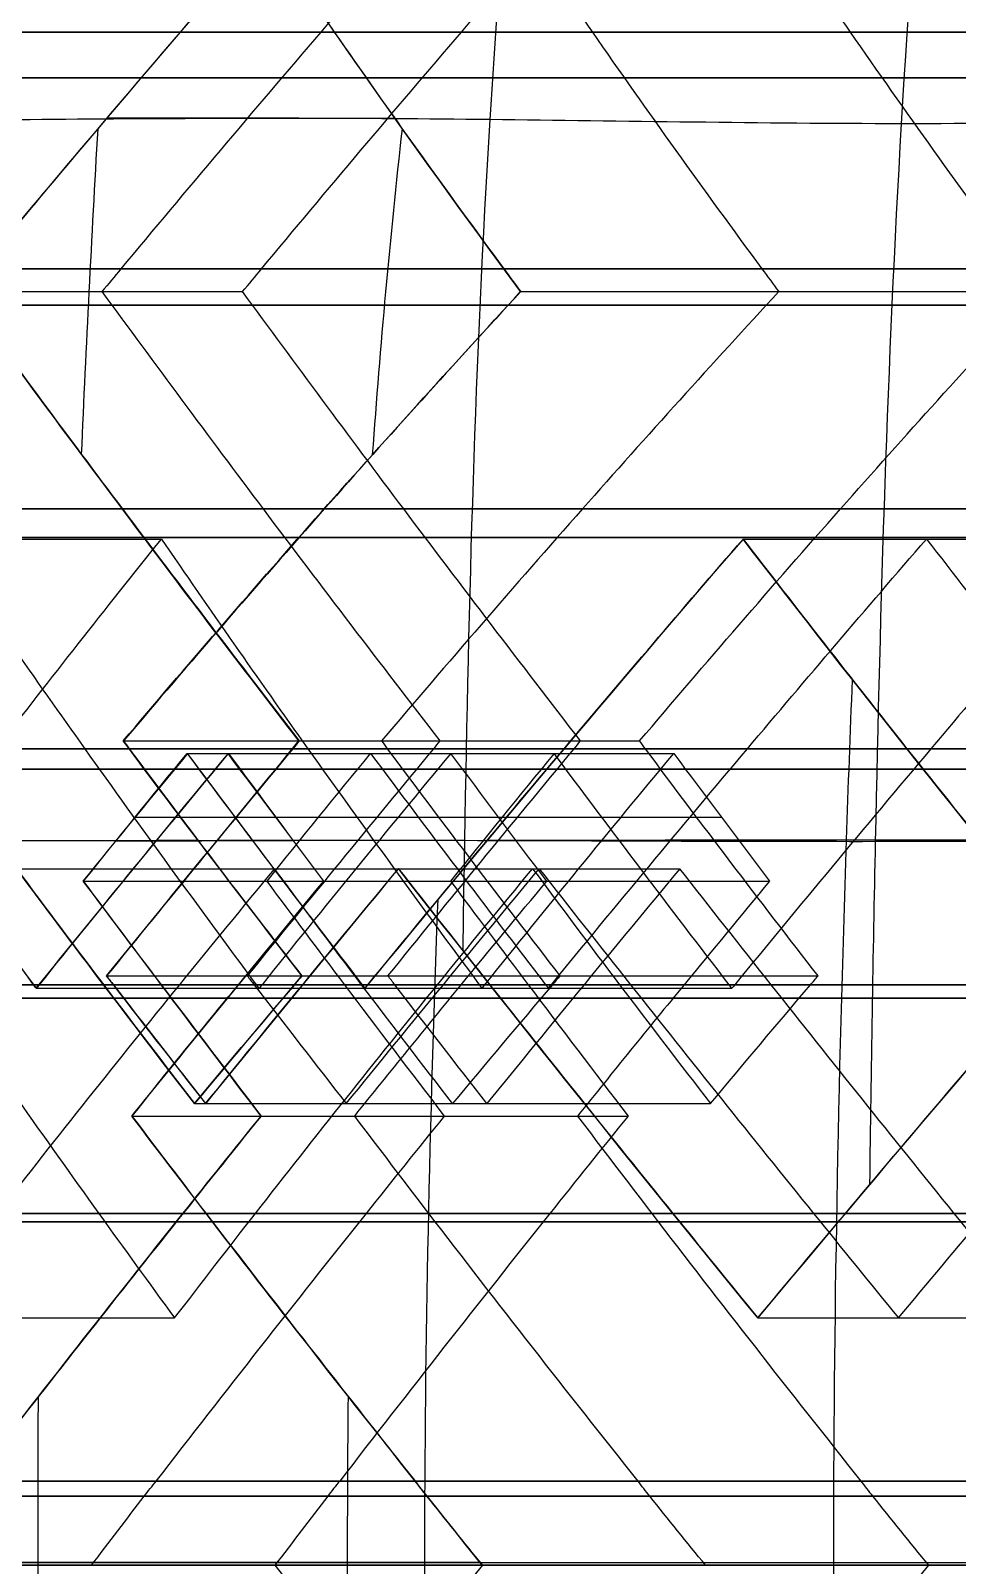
# Model space of a CAD drawing. Header units: millimetres. Extents: x -184 to 184, y -148 to 146.
# Drawn here: x -79.18 to -65.84, y -1 to 21.09 of the extents above; entities that cross this region are included whole.
import ezdxf

# ---------------------------------------------------------------- set-up
doc = ezdxf.new("R2010")
doc.units = ezdxf.units.MM
doc.header["$MEASUREMENT"] = 0
doc.layers.add('Helping lines', color=7, linetype='Continuous', true_color=0xc80000)
doc.layers.add('Tyre', color=7, linetype='Continuous', true_color=0x000000)

msp = doc.modelspace()

# ---------------------------------------------------------------- linework, layer by layer
at = {"layer": 'Helping lines'}
msp.add_line((184.089, -1), (-184.089, -1), dxfattribs=at)
at = {"layer": 'Helping lines', "extrusion": (0, 1, 0)}
msp.add_circle((0, 0, -1), 127, dxfattribs=at)
at = {"layer": 'Tyre'}
for p, q in [((-77.028, 21.072, -106.769), (-72.977, 21.072, -97.443)), ((-74.807, 21.072, 108.336), (-67.376, 21.072, 101.397)), ((-79.906, 17.662, -105.201), (-75.856, 17.662, -95.875)), ((-72.365, 17.662, 110.523), (-64.935, 17.662, 103.584)), ((-80.177, 17.335, -105.041), (-76.127, 17.335, -95.715)), ((-72.124, 17.335, 110.726), (-64.693, 17.335, 103.786)), ((-77.857, 14.206, -107.216), (-73.807, 14.206, -97.891)), ((-74.951, 14.206, 109.268), (-67.52, 14.206, 102.328)), ((-83.713, 13.774, -102.9), (-77.297, 13.774, -95.013)), ((-68.922, 13.774, 113.34), (-63.64, 13.774, 104.653)), ((-77.842, 10.867, 107.594), (-70.411, 10.867, 100.655)), ((-75.312, 10.867, -109.38), (-71.262, 10.867, -100.055)), ((-81.604, 10.755, -104.886), (-75.188, 10.755, -96.999)), ((-77.759, 10.755, 107.663), (-70.328, 10.755, 100.724)), ((-76.926, 10.688, 108.356), (-71.643, 10.688, 99.669)), ((-76.337, 10.688, -108.772), (-69.92, 10.688, -100.886)), ((-75.405, 10.755, -109.325), (-71.354, 10.755, -99.999)), ((-71.5, 10.755, 112.018), (-66.217, 10.755, 103.331)), ((-66.562, 10.755, 115.021), (-61.279, 10.755, 106.334)), ((-77.675, 9.769, 107.893), (-72.392, 9.769, 99.206)), ((-75.65, 9.769, -109.323), (-69.234, 9.769, -101.436)), ((-79.382, 9.028, 106.625), (-71.952, 9.028, 99.686)), ((-78.417, 8.849, 107.421), (-73.134, 8.849, 98.734)), ((-74.956, 8.849, -109.864), (-68.54, 8.849, -101.977)), ((-73.883, 9.028, -110.507), (-69.833, 9.028, -101.182)), ((-80.752, 7.358, 105.717), (-73.322, 7.358, 98.777)), ((-79.136, 7.358, -107.005), (-72.72, 7.358, -99.118)), ((-79.098, 7.306, -107.036), (-72.681, 7.306, -99.15)), ((-79.056, 7.358, -107.064), (-72.639, 7.358, -99.177)), ((-78.131, 7.358, 107.644), (-70.7, 7.358, 100.704)), ((-78.085, 7.485, -107.639), (-74.035, 7.485, -98.314)), ((-77.988, 7.358, -107.719), (-73.937, 7.358, -98.394)), ((-77.299, 7.358, 108.33), (-72.016, 7.358, 99.643)), ((-76.187, 7.358, -109.115), (-69.771, 7.358, -101.228)), ((-75.381, 7.358, 109.559), (-67.95, 7.358, 102.62)), ((-75.273, 7.485, 109.624), (-67.842, 7.485, 102.685)), ((-75.262, 7.358, -109.669), (-71.212, 7.358, -100.343)), ((-74.406, 7.358, 110.346), (-69.123, 7.358, 101.659)), ((-74.366, 7.306, 110.376), (-69.083, 7.306, 101.689)), ((-74.323, 7.358, 110.402), (-69.041, 7.358, 101.715)), ((-72.568, 7.358, -111.493), (-68.518, 7.358, -102.168)), ((-76.82, 5.646, 108.662), (-69.39, 5.646, 101.722)), ((-76.66, 5.646, -108.775), (-72.61, 5.646, -99.449)), ((-77.722, 5.467, -108.134), (-71.305, 5.467, -100.247)), ((-75.861, 5.467, 109.448), (-70.578, 5.467, 100.76)), ((-85.628, 4.065, 102.017), (-78.198, 4.065, 95.077)), ((-83.373, 4.065, 103.851), (-75.942, 4.065, 96.912)), ((-76.986, 4.065, 108.714), (-71.703, 4.065, 100.027)), ((-76.654, 4.065, -108.948), (-70.238, 4.065, -101.062)), ((-69.933, 4.065, -113.338), (-65.882, 4.065, -104.013)), ((-67.449, 4.065, -114.849), (-63.398, 4.065, -105.523)), ((-84.536, 2.56, 102.967), (-77.106, 2.56, 96.028)), ((-68.71, 2.56, -114.138), (-64.66, 2.56, -104.813)), ((-80.012, 0.212, 106.593), (-74.729, 0.212, 97.906)), ((-73.642, 0.212, -111.089), (-67.226, 0.212, -103.202)), ((-80.185, -0.006, 106.477), (-74.902, -0.006, 97.79)), ((-73.474, -0.006, -111.214), (-67.058, -0.006, -103.327)), ((-80.945, -1.001, 105.893), (-75.662, -1.001, 97.206)), ((-72.67, -1.001, -111.734), (-66.253, -1.001, -103.847))]:
    msp.add_line(p, q, dxfattribs=at)
at = {"layer": 'Tyre', "extrusion": (0, 1, 0)}
for centre, radius in [((-0.002, 0, 21.072), 127.353), ((-0.002, 0, 20.415), 123.407), ((-0.002, 0, 17.662), 127.831), ((-0.002, 0, 17.139), 123.865), ((-0.002, 0, 14.206), 128.204), ((-0.002, 0, 13.797), 124.225), ((-0.002, 0, 10.755), 128.486), ((-0.002, 0, 10.46), 124.497), ((-0.002, 0, 7.358), 128.687), ((-0.002, 0, 7.163), 124.692), ((-0.002, 0, 4.065), 128.817), ((-0.002, 0, 3.943), 124.819), ((-0.002, 0, -0.006), 128.908)]:
    msp.add_circle(centre, radius, dxfattribs=at)
at = {"layer": 'Tyre', "extrusion": (1.65375e-16, 1, 0)}
msp.add_circle((-0.002, 0, 0.212), 128.897, dxfattribs=at)
at = {"layer": 'Tyre', "extrusion": (5.68862e-17, 1, 0)}
msp.add_circle((-0.002, 0, -1), 124.906, dxfattribs=at)
at = {"layer": 'Tyre'}
msp.add_rational_spline([(-124.904, -1), (-124.896, 0.648), (-124.849, 3.37), (-124.699, 7.19), (-124.507, 10.476), (-124.238, 13.803), (-123.882, 17.123), (-123.444, 20.287), (-122.911, 23.337), (-122.379, 25.762), (-121.873, 27.676), (-121.47, 29.022), (-121.016, 30.364), (-120.501, 31.689), (-119.913, 32.98), (-119.279, 34.161), (-118.597, 35.23), (-117.864, 36.188), (-117.077, 37.039), (-116.23, 37.786), (-115.312, 38.436), (-114.312, 38.994), (-113.287, 39.429), (-112.3, 39.744), (-111.367, 39.972), (-110.431, 40.151), (-109.445, 40.297), (-108.05, 40.454), (-106.226, 40.583), (-104.165, 40.664), (-102.465, 40.714), (-100.859, 40.765), (-98.573, 40.845), (-95.53, 40.953), (-92.052, 41.027), (-88.747, 41.006), (-85.986, 40.877), (-83.677, 40.669), (-81.132, 40.355), (-78.5, 39.914), (-75.853, 39.4), (-73.02, 38.814), (-69.448, 38.037), (-65.857, 37.301), (-63.544, 36.882), (-62.107, 36.639), (-60.935, 36.448), (-59.569, 36.216), (-58.348, 35.988), (-57.161, 35.736), (-56.015, 35.449), (-54.916, 35.119), (-53.873, 34.739), (-52.89, 34.3), (-52.005, 33.814), (-51.256, 33.315), (-50.62, 32.811), (-50.037, 32.273), (-49.443, 31.644), (-48.826, 30.902), (-48.174, 30.029), (-47.479, 29.009), (-46.729, 27.826), (-45.916, 26.462), (-45.03, 24.906), (-44.422, 23.8), (-44.104, 23.214), (-43.545, 22.185), (-42.421, 21.852), (-41.392, 22.411), (-40.362, 22.97), (-40.029, 24.094), (-40.589, 25.123), (-40.915, 25.724), (-41.543, 26.866), (-42.465, 28.485), (-43.329, 29.934), (-44.148, 31.225), (-44.934, 32.377), (-45.925, 33.701), (-46.945, 34.867), (-48.025, 35.859), (-48.716, 36.406), (-49.338, 36.845), (-50.082, 37.323), (-51.101, 37.882), (-52.364, 38.446), (-54.073, 39.07), (-56.242, 39.655), (-58.961, 40.183), (-61.013, 40.511), (-62.848, 40.821), (-64.206, 41.067), (-65.353, 41.291), (-65.842, 41.388)], [1, 1, 1, 1, 1, 1, 1, 1, 1, 1, 1, 1, 1, 1, 1, 1, 1, 1, 1, 1, 1, 1, 1, 1, 1, 1, 1, 1, 1, 1, 1, 1, 1, 1, 1, 1, 1, 1, 1, 1, 1, 1, 1, 1, 1, 1, 1, 1, 1, 1, 1, 1, 1, 1, 1, 1, 1, 1, 1, 1, 1, 1, 1, 1, 1, 1, 1, 0.804737854124, 0.804737854124, 1, 0.804737854124, 0.804737854124, 1, 1, 1, 1, 1, 1, 1, 1, 1, 1, 1, 1, 1, 1, 1, 1, 1, 1, 1, 1, 1, 1, 1], degree=3, knots=[108.808161, 108.808161, 108.808161, 108.808161, 113.797806, 117.050963, 120.384493, 123.764065, 127.157029, 130.495748, 133.432543, 136.531448, 138.010553, 139.427952, 140.785725, 142.299625, 143.730997, 145.080211, 146.354941, 147.566982, 148.730546, 149.859582, 150.982584, 152.130155, 153.322278, 154.351013, 155.264868, 156.228395, 157.237577, 158.282271, 160.478196, 162.77302, 164.528358, 165.625496, 167.63875, 171.454833, 174.845134, 178.172394, 181.46365, 183.210579, 185.191777, 189.227557, 191.289376, 193.356007, 197.987497, 202.358965, 204.453946, 205.107121, 206.770472, 208.049456, 209.304378, 210.53038, 211.723419, 212.88081, 214.002049, 215.083552, 216.138252, 217.057687, 217.805612, 218.594294, 219.457372, 220.42327, 221.517158, 222.754637, 224.159674, 225.759065, 227.563848, 229.580823, 229.580823, 229.580823, 232.751771, 232.751771, 232.751771, 235.92272, 235.92272, 235.92272, 237.99271, 239.869536, 241.564302, 243.099876, 244.499475, 245.786993, 248.107402, 249.180378, 250.222553, 250.775012, 251.486183, 252.898229, 254.292224, 255.672174, 258.401626, 261.089395, 264.054222, 264.696193, 266.723908, 268.233507, 268.233507, 268.233507, 268.233507], dxfattribs=at)
for points, knots in [([(-67.096, 4.485, -115.046), (-67.076, 6.133, -114.997), (-66.99, 11.233, -114.783), (-66.745, 19.656, -114.136), (-66.133, 26.716, -112.851), (-65.655, 30.155, -111.785)], [48.246566, 48.246566, 48.246566, 48.246566, 53.199346, 63.599665, 73.908799, 73.908799, 73.908799, 73.908799]), ([(-80.356, 7.845, 105.985), (-80.334, 8.374, 105.969), (-80.158, 12.364, 105.838), (-79.747, 18.671, 105.52), (-78.968, 24.502, 104.708), (-78.56, 26.844, 104.291)], [51.609654, 51.609654, 51.609654, 51.609654, 53.199346, 63.599665, 70.617441, 70.617441, 70.617441, 70.617441]), ([(-72.954, 7.845, -111.21), (-72.946, 8.374, -111.184), (-72.882, 12.364, -110.974), (-72.72, 18.671, -110.48), (-72.216, 24.502, -109.475), (-71.959, 26.844, -108.95)], [51.609654, 51.609654, 51.609654, 51.609654, 53.199346, 63.599665, 70.617441, 70.617441, 70.617441, 70.617441]), ([(-74.66, 23.803, -107.879), (-75.46, 22.893, -107.532), (-76.249, 21.982, -107.161), (-77.028, 21.072, -106.769), (-78.002, 19.934, -106.278), (-78.962, 18.797, -105.754), (-79.906, 17.662, -105.201), (-79.997, 17.553, -105.148), (-80.087, 17.444, -105.094), (-80.177, 17.335, -105.041)], [553.481691, 553.481691, 553.481691, 553.481691, 557.263242, 557.263242, 557.263242, 561.994457, 561.994457, 561.994457, 562.448075, 562.448075, 562.448075, 562.448075]), ([(-72.635, 23.803, -103.216), (-73.434, 22.893, -102.87), (-74.224, 21.982, -102.498), (-75.003, 21.072, -102.106), (-75.977, 19.934, -101.615), (-76.936, 18.797, -101.091), (-77.881, 17.662, -100.538), (-77.971, 17.553, -100.485), (-78.062, 17.444, -100.432), (-78.152, 17.335, -100.378)], [553.481691, 553.481691, 553.481691, 553.481691, 557.263242, 557.263242, 557.263242, 561.994457, 561.994457, 561.994457, 562.448075, 562.448075, 562.448075, 562.448075]), ([(-76.646, 23.803, 106.477), (-76.051, 22.893, 107.115), (-75.437, 21.982, 107.734), (-74.807, 21.072, 108.336), (-74.018, 19.934, 109.09), (-73.203, 18.797, 109.819), (-72.365, 17.662, 110.523), (-72.285, 17.553, 110.591), (-72.205, 17.444, 110.658), (-72.124, 17.335, 110.726)], [553.481691, 553.481691, 553.481691, 553.481691, 557.263242, 557.263242, 557.263242, 561.994457, 561.994457, 561.994457, 562.448075, 562.448075, 562.448075, 562.448075]), ([(-76.127, 17.335, -95.715), (-76.037, 17.444, -95.769), (-75.946, 17.553, -95.822), (-75.856, 17.662, -95.875), (-74.911, 18.797, -96.428), (-73.952, 19.934, -96.952), (-72.977, 21.072, -97.443), (-72.198, 21.982, -97.836), (-71.409, 22.893, -98.207), (-70.61, 23.803, -98.554)], [-562.448075, -562.448075, -562.448075, -562.448075, -561.994457, -561.994457, -561.994457, -557.263242, -557.263242, -557.263242, -553.481691, -553.481691, -553.481691, -553.481691]), ([(-72.931, 23.803, 103.008), (-72.336, 22.893, 103.645), (-71.722, 21.982, 104.264), (-71.092, 21.072, 104.867), (-70.303, 19.934, 105.621), (-69.487, 18.797, 106.349), (-68.65, 17.662, 107.054), (-68.57, 17.553, 107.121), (-68.489, 17.444, 107.189), (-68.409, 17.335, 107.256)], [553.481691, 553.481691, 553.481691, 553.481691, 557.263242, 557.263242, 557.263242, 561.994457, 561.994457, 561.994457, 562.448075, 562.448075, 562.448075, 562.448075]), ([(-64.693, 17.335, 103.786), (-64.774, 17.444, 103.719), (-64.855, 17.553, 103.651), (-64.935, 17.662, 103.584), (-65.772, 18.797, 102.879), (-66.587, 19.934, 102.151), (-67.376, 21.072, 101.397), (-68.007, 21.982, 100.794), (-68.621, 22.893, 100.175), (-69.215, 23.803, 99.538)], [-562.448075, -562.448075, -562.448075, -562.448075, -561.994457, -561.994457, -561.994457, -557.263242, -557.263242, -557.263242, -553.481691, -553.481691, -553.481691, -553.481691]), ([(-92.374, 19.832, 94.207), (-91.652, 19.827, 94.909), (-89.262, 19.803, 97.191), (-85.131, 19.715, 101.003), (-79.566, 19.829, 105.345), (-75.883, 19.834, 107.847), (-73.934, 19.833, 109.142)], [4.957821, 4.957821, 4.957821, 4.957821, 7.979294, 14.867092, 21.754891, 28.497638, 28.497638, 28.497638, 28.497638]), ([(-57.831, 19.832, -118.59), (-58.735, 19.827, -118.145), (-61.685, 19.803, -116.657), (-66.66, 19.715, -114.041), (-72.616, 19.829, -110.251), (-76.206, 19.834, -107.619), (-78.079, 19.833, -106.216)], [4.957821, 4.957821, 4.957821, 4.957821, 7.979294, 14.867092, 21.754891, 28.497638, 28.497638, 28.497638, 28.497638]), ([(-75.316, 10.867, -109.386), (-76.143, 11.937, -108.719), (-76.955, 13.002, -108.03), (-78.575, 15.159, -106.58), (-79.381, 16.249, -105.819), (-80.179, 17.335, -105.043)], [-68.94071, -68.94071, -68.94071, -68.94071, -64.42064, -64.42064, -59.754737, -59.754737, -59.754737, -59.754737]), ([(-80.177, 17.335, -105.041), (-79.419, 16.297, -105.788), (-78.645, 15.254, -106.513), (-77.857, 14.206, -107.216), (-77.023, 13.097, -107.961), (-76.175, 11.984, -108.682), (-75.312, 10.867, -109.38)], [562.448075, 562.448075, 562.448075, 562.448075, 566.910086, 566.910086, 566.910086, 571.634047, 571.634047, 571.634047, 571.634047]), ([(-78.152, 17.335, -100.378), (-77.393, 16.297, -101.125), (-76.619, 15.254, -101.85), (-75.832, 14.206, -102.553), (-74.998, 13.097, -103.298), (-74.149, 11.984, -104.019), (-73.287, 10.867, -104.717)], [562.448075, 562.448075, 562.448075, 562.448075, 566.910086, 566.910086, 566.910086, 571.634047, 571.634047, 571.634047, 571.634047]), ([(-77.846, 10.867, 107.6), (-76.941, 11.937, 108.156), (-76.02, 13.002, 108.69), (-74.111, 15.159, 109.732), (-73.124, 16.249, 110.236), (-72.126, 17.335, 110.728)], [-68.94071, -68.94071, -68.94071, -68.94071, -64.42064, -64.42064, -59.754737, -59.754737, -59.754737, -59.754737]), ([(-72.124, 17.335, 110.726), (-73.082, 16.297, 110.261), (-74.024, 15.254, 109.774), (-74.951, 14.206, 109.268), (-75.932, 13.097, 108.732), (-76.895, 11.984, 108.173), (-77.842, 10.867, 107.594)], [562.448075, 562.448075, 562.448075, 562.448075, 566.910086, 566.910086, 566.910086, 571.634047, 571.634047, 571.634047, 571.634047]), ([(-71.262, 10.867, -100.055), (-72.124, 11.984, -99.356), (-72.973, 13.097, -98.635), (-73.807, 14.206, -97.891), (-74.594, 15.254, -97.187), (-75.368, 16.297, -96.463), (-76.127, 17.335, -95.715)], [-571.634047, -571.634047, -571.634047, -571.634047, -566.910086, -566.910086, -566.910086, -562.448075, -562.448075, -562.448075, -562.448075]), ([(-68.409, 17.335, 107.256), (-69.367, 16.297, 106.791), (-70.309, 15.254, 106.304), (-71.235, 14.206, 105.798), (-72.216, 13.097, 105.262), (-73.18, 11.984, 104.703), (-74.127, 10.867, 104.125)], [562.448075, 562.448075, 562.448075, 562.448075, 566.910086, 566.910086, 566.910086, 571.634047, 571.634047, 571.634047, 571.634047]), ([(-70.411, 10.867, 100.655), (-69.464, 11.984, 101.234), (-68.501, 13.097, 101.792), (-67.52, 14.206, 102.328), (-66.593, 15.254, 102.835), (-65.652, 16.297, 103.321), (-64.693, 17.335, 103.786)], [-571.634047, -571.634047, -571.634047, -571.634047, -566.910086, -566.910086, -566.910086, -562.448075, -562.448075, -562.448075, -562.448075]), ([(-79.098, 7.306, -107.036), (-79.111, 7.323, -107.026), (-79.123, 7.341, -107.015), (-79.136, 7.358, -107.005), (-79.975, 8.491, -106.318), (-80.798, 9.623, -105.612), (-81.604, 10.755, -104.886), (-82.321, 11.762, -104.24), (-83.025, 12.769, -103.578), (-83.713, 13.774, -102.9)], [887.745593, 887.745593, 887.745593, 887.745593, 887.817752, 887.817752, 887.817752, 892.521502, 892.521502, 892.521502, 896.70612, 896.70612, 896.70612, 896.70612]), ([(-82.286, 7.306, -91.335), (-82.274, 7.323, -91.346), (-82.261, 7.341, -91.356), (-82.248, 7.358, -91.367), (-81.405, 8.491, -92.048), (-80.546, 9.623, -92.71), (-79.671, 10.755, -93.352), (-78.892, 11.762, -93.922), (-78.101, 12.769, -94.476), (-77.297, 13.774, -95.013)], [-905.666646, -905.666646, -905.666646, -905.666646, -905.594487, -905.594487, -905.594487, -900.890738, -900.890738, -900.890738, -896.70612, -896.70612, -896.70612, -896.70612]), ([(-75.889, 7.306, -103.093), (-75.902, 7.323, -103.083), (-75.915, 7.341, -103.072), (-75.928, 7.358, -103.061), (-76.767, 8.491, -102.375), (-77.59, 9.623, -101.668), (-78.396, 10.755, -100.942), (-79.113, 11.762, -100.296), (-79.816, 12.769, -99.635), (-80.505, 13.774, -98.956)], [887.745593, 887.745593, 887.745593, 887.745593, 887.817752, 887.817752, 887.817752, 892.521502, 892.521502, 892.521502, 896.70612, 896.70612, 896.70612, 896.70612]), ([(-77.297, 13.774, -95.013), (-76.608, 12.769, -95.691), (-75.905, 11.762, -96.353), (-75.188, 10.755, -96.999), (-74.382, 9.623, -97.725), (-73.559, 8.491, -98.431), (-72.72, 7.358, -99.118), (-72.707, 7.341, -99.129), (-72.694, 7.323, -99.139), (-72.681, 7.306, -99.15)], [-896.70612, -896.70612, -896.70612, -896.70612, -892.521502, -892.521502, -892.521502, -887.817752, -887.817752, -887.817752, -887.745593, -887.745593, -887.745593, -887.745593]), ([(-74.366, 7.306, 110.376), (-74.352, 7.323, 110.385), (-74.337, 7.341, 110.394), (-74.323, 7.358, 110.402), (-73.395, 8.491, 110.963), (-72.454, 9.623, 111.502), (-71.5, 10.755, 112.018), (-70.651, 11.762, 112.477), (-69.792, 12.769, 112.918), (-68.922, 13.774, 113.34)], [887.745593, 887.745593, 887.745593, 887.745593, 887.817752, 887.817752, 887.817752, 892.521502, 892.521502, 892.521502, 896.70612, 896.70612, 896.70612, 896.70612]), ([(-71.725, 7.306, 106.033), (-71.71, 7.323, 106.042), (-71.696, 7.341, 106.05), (-71.682, 7.358, 106.059), (-70.754, 8.491, 106.619), (-69.813, 9.623, 107.158), (-68.859, 10.755, 107.674), (-68.01, 11.762, 108.134), (-67.151, 12.769, 108.575), (-66.281, 13.774, 108.997)], [887.745593, 887.745593, 887.745593, 887.745593, 887.817752, 887.817752, 887.817752, 892.521502, 892.521502, 892.521502, 896.70612, 896.70612, 896.70612, 896.70612]), ([(-63.64, 13.774, 104.653), (-64.509, 12.769, 104.231), (-65.368, 11.762, 103.79), (-66.217, 10.755, 103.331), (-67.171, 9.623, 102.815), (-68.112, 8.491, 102.276), (-69.041, 7.358, 101.715), (-69.055, 7.341, 101.707), (-69.069, 7.323, 101.698), (-69.083, 7.306, 101.689)], [-896.70612, -896.70612, -896.70612, -896.70612, -892.521502, -892.521502, -892.521502, -887.817752, -887.817752, -887.817752, -887.745593, -887.745593, -887.745593, -887.745593]), ([(-68.922, 13.774, 113.34), (-68.147, 12.769, 113.919), (-67.36, 11.762, 114.478), (-66.562, 10.755, 115.021), (-65.665, 9.623, 115.63), (-64.753, 8.491, 116.218), (-63.829, 7.358, 116.784), (-63.814, 7.341, 116.793), (-63.8, 7.323, 116.801), (-63.786, 7.306, 116.81)], [896.70612, 896.70612, 896.70612, 896.70612, 900.890738, 900.890738, 900.890738, 905.594487, 905.594487, 905.594487, 905.666646, 905.666646, 905.666646, 905.666646]), ([(-66.281, 13.774, 108.997), (-65.506, 12.769, 109.575), (-64.719, 11.762, 110.135), (-63.921, 10.755, 110.677), (-63.023, 9.623, 111.287), (-62.112, 8.491, 111.874), (-61.187, 7.358, 112.441), (-61.173, 7.341, 112.449), (-61.159, 7.323, 112.458), (-61.145, 7.306, 112.467)], [896.70612, 896.70612, 896.70612, 896.70612, 900.890738, 900.890738, 900.890738, 905.594487, 905.594487, 905.594487, 905.666646, 905.666646, 905.666646, 905.666646]), ([(-67.347, -13.749, 114.484), (-67.379, -12.954, 114.535), (-67.534, -8.694, 114.776), (-67.684, -0.961, 114.945), (-67.534, 6.745, 114.778), (-67.378, 10.979, 114.535), (-67.347, 11.747, 114.485)], [30.013322, 30.013322, 30.013322, 30.013322, 32.39871, 42.799028, 53.199346, 55.50591, 55.50591, 55.50591, 55.50591]), ([(-75.312, 10.867, -109.38), (-75.343, 10.83, -109.362), (-75.374, 10.792, -109.343), (-75.405, 10.755, -109.325), (-76.31, 9.663, -108.785), (-77.203, 8.573, -108.222), (-78.085, 7.485, -107.639)], [571.634047, 571.634047, 571.634047, 571.634047, 571.789323, 571.789323, 571.789323, 576.341863, 576.341863, 576.341863, 576.341863]), ([(-77.842, 10.867, 107.594), (-77.814, 10.83, 107.617), (-77.787, 10.792, 107.64), (-77.759, 10.755, 107.663), (-76.947, 9.663, 108.335), (-76.118, 8.573, 108.988), (-75.273, 7.485, 109.624)], [571.634047, 571.634047, 571.634047, 571.634047, 571.789323, 571.789323, 571.789323, 576.341863, 576.341863, 576.341863, 576.341863]), ([(-73.287, 10.867, -104.717), (-73.318, 10.83, -104.699), (-73.349, 10.792, -104.68), (-73.38, 10.755, -104.662), (-74.284, 9.663, -104.122), (-75.178, 8.573, -103.56), (-76.06, 7.485, -102.977)], [571.634047, 571.634047, 571.634047, 571.634047, 571.789323, 571.789323, 571.789323, 576.341863, 576.341863, 576.341863, 576.341863]), ([(-74.127, 10.867, 104.125), (-74.099, 10.83, 104.147), (-74.071, 10.792, 104.17), (-74.044, 10.755, 104.193), (-73.232, 9.663, 104.865), (-72.403, 8.573, 105.519), (-71.558, 7.485, 106.155)], [571.634047, 571.634047, 571.634047, 571.634047, 571.789323, 571.789323, 571.789323, 576.341863, 576.341863, 576.341863, 576.341863]), ([(-74.035, 7.485, -98.314), (-73.153, 8.573, -98.897), (-72.259, 9.663, -99.459), (-71.354, 10.755, -99.999), (-71.323, 10.792, -100.018), (-71.292, 10.83, -100.036), (-71.262, 10.867, -100.055)], [-576.341863, -576.341863, -576.341863, -576.341863, -571.789323, -571.789323, -571.789323, -571.634047, -571.634047, -571.634047, -571.634047]), ([(-67.842, 7.485, 102.685), (-68.687, 8.573, 102.049), (-69.516, 9.663, 101.395), (-70.328, 10.755, 100.724), (-70.356, 10.792, 100.701), (-70.384, 10.83, 100.678), (-70.411, 10.867, 100.655)], [-576.341863, -576.341863, -576.341863, -576.341863, -571.789323, -571.789323, -571.789323, -571.634047, -571.634047, -571.634047, -571.634047]), ([(-76.337, 10.688, -108.772), (-77.258, 9.58, -108.223), (-78.164, 8.469, -107.653), (-79.056, 7.358, -107.064), (-79.07, 7.341, -107.055), (-79.084, 7.323, -107.046), (-79.098, 7.306, -107.036)], [883.046825, 883.046825, 883.046825, 883.046825, 887.673264, 887.673264, 887.673264, 887.745593, 887.745593, 887.745593, 887.745593]), ([(-76.926, 10.688, 108.356), (-76.1, 9.58, 109.04), (-75.26, 8.469, 109.703), (-74.406, 7.358, 110.346), (-74.393, 7.341, 110.356), (-74.379, 7.323, 110.366), (-74.366, 7.306, 110.376)], [883.046825, 883.046825, 883.046825, 883.046825, 887.673264, 887.673264, 887.673264, 887.745593, 887.745593, 887.745593, 887.745593]), ([(-73.129, 10.688, -104.829), (-74.049, 9.58, -104.28), (-74.956, 8.469, -103.71), (-75.848, 7.358, -103.121), (-75.862, 7.341, -103.111), (-75.876, 7.323, -103.102), (-75.889, 7.306, -103.093)], [883.046825, 883.046825, 883.046825, 883.046825, 887.673264, 887.673264, 887.673264, 887.745593, 887.745593, 887.745593, 887.745593]), ([(-74.285, 10.688, 104.013), (-73.459, 9.58, 104.696), (-72.619, 8.469, 105.36), (-71.765, 7.358, 106.003), (-71.751, 7.341, 106.013), (-71.738, 7.323, 106.023), (-71.725, 7.306, 106.033)], [883.046825, 883.046825, 883.046825, 883.046825, 887.673264, 887.673264, 887.673264, 887.745593, 887.745593, 887.745593, 887.745593]), ([(-72.681, 7.306, -99.15), (-72.667, 7.323, -99.159), (-72.653, 7.341, -99.168), (-72.639, 7.358, -99.177), (-71.747, 8.469, -99.766), (-70.841, 9.58, -100.336), (-69.92, 10.688, -100.886)], [-887.745593, -887.745593, -887.745593, -887.745593, -887.673264, -887.673264, -887.673264, -883.046825, -883.046825, -883.046825, -883.046825]), ([(-69.083, 7.306, 101.689), (-69.097, 7.323, 101.679), (-69.11, 7.341, 101.669), (-69.123, 7.358, 101.659), (-69.977, 8.469, 101.016), (-70.818, 9.58, 100.353), (-71.643, 10.688, 99.669)], [-887.745593, -887.745593, -887.745593, -887.745593, -887.673264, -887.673264, -887.673264, -883.046825, -883.046825, -883.046825, -883.046825]), ([(-91.371, 9.44, 96.602), (-91.227, 9.439, 96.738), (-89.408, 9.434, 98.446), (-85.831, 9.404, 101.645), (-80.991, 9.434, 105.455), (-77.964, 9.435, 107.634), (-76.768, 9.434, 108.467)], [7.386594, 7.386594, 7.386594, 7.386594, 7.979294, 14.867092, 21.754891, 26.053138, 26.053138, 26.053138, 26.053138]), ([(-60.424, 9.44, -118.447), (-60.6, 9.439, -118.357), (-62.819, 9.434, -117.215), (-67.031, 9.404, -114.915), (-72.241, 9.434, -111.631), (-75.309, 9.435, -109.508), (-76.494, 9.434, -108.66)], [7.386594, 7.386594, 7.386594, 7.386594, 7.979294, 14.867092, 21.754891, 26.053138, 26.053138, 26.053138, 26.053138]), ([(-72.604, 9.439, 111.408), (-70.915, 9.441, 112.518), (-68.556, 9.441, 113.981), (-66.157, 9.442, 115.358), (-65.516, 9.442, 115.719)], [-4.98254, -4.98254, -4.98254, -4.98254, 1.091495, 3.297259, 3.297259, 3.297259, 3.297259]), ([(-81.652, 9.028, 91.802), (-81.277, 8.472, 92.182), (-80.898, 7.915, 92.557), (-80.515, 7.358, 92.928), (-79.759, 6.259, 93.661), (-78.986, 5.162, 94.377), (-78.198, 4.065, 95.077), (-77.837, 3.563, 95.397), (-77.473, 3.061, 95.714), (-77.106, 2.56, 96.028)], [-601.648115, -601.648115, -601.648115, -601.648115, -599.334927, -599.334927, -599.334927, -594.77019, -594.77019, -594.77019, -592.682117, -592.682117, -592.682117, -592.682117]), ([(-75.667, 9.028, 103.155), (-76.128, 8.472, 102.857), (-76.584, 7.915, 102.555), (-77.037, 7.358, 102.247), (-77.926, 6.263, 101.643), (-78.799, 5.165, 101.021), (-79.658, 4.065, 100.381), (-80.049, 3.564, 100.09), (-80.436, 3.062, 99.796), (-80.821, 2.56, 99.497)], [583.637199, 583.637199, 583.637199, 583.637199, 585.980748, 585.980748, 585.980748, 590.584816, 590.584816, 590.584816, 592.682117, 592.682117, 592.682117, 592.682117]), ([(-76.82, 5.646, 108.662), (-77.261, 6.216, 108.327), (-77.698, 6.787, 107.988), (-78.131, 7.358, 107.644), (-78.552, 7.914, 107.309), (-78.969, 8.471, 106.969), (-79.382, 9.028, 106.625)], [578.930474, 578.930474, 578.930474, 578.930474, 581.314455, 581.314455, 581.314455, 583.637199, 583.637199, 583.637199, 583.637199]), ([(-75.861, 5.467, 109.448), (-76.345, 6.098, 109.082), (-76.824, 6.728, 108.709), (-77.299, 7.358, 108.33), (-77.675, 7.855, 108.031), (-78.047, 8.353, 107.728), (-78.417, 8.849, 107.421)], [875.802513, 875.802513, 875.802513, 875.802513, 878.427803, 878.427803, 878.427803, 880.501748, 880.501748, 880.501748, 880.501748]), ([(-77.722, 5.467, -108.134), (-77.215, 6.098, -108.467), (-76.704, 6.728, -108.794), (-76.188, 7.358, -109.115), (-75.78, 7.855, -109.369), (-75.369, 8.353, -109.618), (-74.956, 8.849, -109.864)], [875.802513, 875.802513, 875.802513, 875.802513, 878.427803, 878.427803, 878.427803, 880.501748, 880.501748, 880.501748, 880.501748]), ([(-77.106, 2.56, 96.028), (-76.721, 3.062, 96.326), (-76.333, 3.564, 96.62), (-75.942, 4.065, 96.912), (-75.084, 5.165, 97.551), (-74.211, 6.263, 98.173), (-73.322, 7.358, 98.777), (-72.869, 7.915, 99.085), (-72.412, 8.472, 99.388), (-71.952, 9.028, 99.686)], [-592.682117, -592.682117, -592.682117, -592.682117, -590.584816, -590.584816, -590.584816, -585.980748, -585.980748, -585.980748, -583.637199, -583.637199, -583.637199, -583.637199]), ([(-76.66, 5.646, -108.775), (-76.197, 6.216, -109.078), (-75.731, 6.787, -109.376), (-75.262, 7.358, -109.669), (-74.806, 7.914, -109.954), (-74.346, 8.471, -110.233), (-73.883, 9.028, -110.507)], [578.930474, 578.930474, 578.930474, 578.930474, 581.314455, 581.314455, 581.314455, 583.637199, 583.637199, 583.637199, 583.637199]), ([(-73.219, 5.467, 105.104), (-73.703, 6.098, 104.738), (-74.183, 6.728, 104.366), (-74.658, 7.358, 103.987), (-75.033, 7.855, 103.688), (-75.406, 8.353, 103.385), (-75.776, 8.849, 103.077)], [875.802513, 875.802513, 875.802513, 875.802513, 878.427803, 878.427803, 878.427803, 880.501748, 880.501748, 880.501748, 880.501748]), ([(-73.105, 5.646, 105.192), (-73.546, 6.216, 104.857), (-73.983, 6.787, 104.518), (-74.415, 7.358, 104.174), (-74.837, 7.914, 103.839), (-75.254, 8.471, 103.5), (-75.667, 9.028, 103.155)], [578.930474, 578.930474, 578.930474, 578.930474, 581.314455, 581.314455, 581.314455, 583.637199, 583.637199, 583.637199, 583.637199]), ([(-74.635, 5.646, -104.112), (-74.172, 6.216, -104.416), (-73.706, 6.787, -104.714), (-73.237, 7.358, -105.006), (-72.78, 7.914, -105.291), (-72.32, 8.471, -105.57), (-71.858, 9.028, -105.844)], [578.930474, 578.930474, 578.930474, 578.930474, 581.314455, 581.314455, 581.314455, 583.637199, 583.637199, 583.637199, 583.637199]), ([(-74.514, 5.467, -104.19), (-74.007, 6.098, -104.524), (-73.495, 6.728, -104.851), (-72.979, 7.358, -105.172), (-72.572, 7.855, -105.425), (-72.161, 8.353, -105.675), (-71.748, 8.849, -105.92)], [875.802513, 875.802513, 875.802513, 875.802513, 878.427803, 878.427803, 878.427803, 880.501748, 880.501748, 880.501748, 880.501748]), ([(-73.883, 9.028, -110.507), (-73.448, 8.472, -110.841), (-73.01, 7.915, -111.17), (-72.568, 7.358, -111.493), (-71.701, 6.263, -112.129), (-70.823, 5.165, -112.743), (-69.933, 4.065, -113.338), (-69.527, 3.564, -113.609), (-69.12, 3.062, -113.875), (-68.71, 2.56, -114.138)], [583.637199, 583.637199, 583.637199, 583.637199, 585.980748, 585.980748, 585.980748, 590.584816, 590.584816, 590.584816, 592.682117, 592.682117, 592.682117, 592.682117]), ([(-73.134, 8.849, 98.734), (-72.764, 8.353, 99.041), (-72.392, 7.855, 99.344), (-72.016, 7.358, 99.643), (-71.541, 6.728, 100.022), (-71.062, 6.098, 100.394), (-70.578, 5.467, 100.76)], [-880.501748, -880.501748, -880.501748, -880.501748, -878.427803, -878.427803, -878.427803, -875.802513, -875.802513, -875.802513, -875.802513]), ([(-69.833, 9.028, -101.182), (-70.295, 8.471, -100.908), (-70.755, 7.914, -100.628), (-71.212, 7.358, -100.343), (-71.681, 6.787, -100.051), (-72.147, 6.216, -99.753), (-72.61, 5.646, -99.449)], [-583.637199, -583.637199, -583.637199, -583.637199, -581.314455, -581.314455, -581.314455, -578.930474, -578.930474, -578.930474, -578.930474]), ([(-71.952, 9.028, 99.686), (-71.539, 8.471, 100.03), (-71.122, 7.914, 100.369), (-70.7, 7.358, 100.704), (-70.268, 6.787, 101.048), (-69.831, 6.216, 101.388), (-69.39, 5.646, 101.722)], [-583.637199, -583.637199, -583.637199, -583.637199, -581.314455, -581.314455, -581.314455, -578.930474, -578.930474, -578.930474, -578.930474]), ([(-71.858, 9.028, -105.844), (-71.423, 8.472, -106.179), (-70.984, 7.915, -106.507), (-70.543, 7.358, -106.831), (-69.676, 6.263, -107.466), (-68.797, 5.165, -108.081), (-67.908, 4.065, -108.675), (-67.502, 3.564, -108.946), (-67.095, 3.062, -109.213), (-66.685, 2.56, -109.476)], [583.637199, 583.637199, 583.637199, 583.637199, 585.980748, 585.980748, 585.980748, 590.584816, 590.584816, 590.584816, 592.682117, 592.682117, 592.682117, 592.682117]), ([(-68.54, 8.849, -101.977), (-68.953, 8.353, -101.731), (-69.363, 7.855, -101.482), (-69.771, 7.358, -101.228), (-70.287, 6.728, -100.907), (-70.798, 6.098, -100.58), (-71.305, 5.467, -100.247)], [-880.501748, -880.501748, -880.501748, -880.501748, -878.427803, -878.427803, -878.427803, -875.802513, -875.802513, -875.802513, -875.802513]), ([(-64.66, 2.56, -104.813), (-65.07, 3.062, -104.55), (-65.477, 3.564, -104.284), (-65.882, 4.065, -104.013), (-66.772, 5.165, -103.418), (-67.651, 6.263, -102.803), (-68.518, 7.358, -102.168), (-68.959, 7.915, -101.845), (-69.398, 8.472, -101.516), (-69.833, 9.028, -101.182)], [-592.682117, -592.682117, -592.682117, -592.682117, -590.584816, -590.584816, -590.584816, -585.980748, -585.980748, -585.980748, -583.637199, -583.637199, -583.637199, -583.637199]), ([(-68.71, 2.56, -114.138), (-68.292, 3.061, -114.379), (-67.871, 3.563, -114.616), (-67.449, 4.065, -114.849), (-66.525, 5.162, -115.357), (-65.592, 6.259, -115.846), (-64.648, 7.358, -116.313), (-64.17, 7.915, -116.55), (-63.689, 8.472, -116.781), (-63.206, 9.028, -117.007)], [592.682117, 592.682117, 592.682117, 592.682117, 594.77019, 594.77019, 594.77019, 599.334927, 599.334927, 599.334927, 601.648115, 601.648115, 601.648115, 601.648115]), ([(-66.685, 2.56, -109.476), (-66.267, 3.061, -109.717), (-65.846, 3.563, -109.954), (-65.424, 4.065, -110.186), (-64.5, 5.162, -110.695), (-63.566, 6.259, -111.183), (-62.623, 7.358, -111.65), (-62.145, 7.915, -111.887), (-61.664, 8.472, -112.118), (-61.181, 9.028, -112.344)], [592.682117, 592.682117, 592.682117, 592.682117, 594.77019, 594.77019, 594.77019, 599.334927, 599.334927, 599.334927, 601.648115, 601.648115, 601.648115, 601.648115]), ([(-73.312, -10.588, 111.001), (-73.428, -7.386, 111.146), (-73.578, -0.987, 111.265), (-73.431, 5.411, 111.153), (-73.313, 8.587, 111.003)], [33.173921, 33.173921, 33.173921, 33.173921, 42.799028, 52.345621, 52.345621, 52.345621, 52.345621]), ([(-78.085, 7.485, -107.639), (-78.053, 7.442, -107.666), (-78.02, 7.4, -107.692), (-77.988, 7.358, -107.719), (-77.548, 6.788, -108.076), (-77.106, 6.218, -108.428), (-76.66, 5.646, -108.775)], [576.341863, 576.341863, 576.341863, 576.341863, 576.520703, 576.520703, 576.520703, 578.930474, 578.930474, 578.930474, 578.930474]), ([(-75.273, 7.485, 109.624), (-75.309, 7.442, 109.603), (-75.345, 7.4, 109.581), (-75.381, 7.358, 109.559), (-75.865, 6.788, 109.265), (-76.344, 6.218, 108.966), (-76.82, 5.646, 108.662)], [576.341863, 576.341863, 576.341863, 576.341863, 576.520703, 576.520703, 576.520703, 578.930474, 578.930474, 578.930474, 578.930474]), ([(-76.06, 7.485, -102.977), (-76.028, 7.443, -103.003), (-75.995, 7.4, -103.03), (-75.962, 7.358, -103.056), (-75.523, 6.788, -103.414), (-75.081, 6.218, -103.766), (-74.635, 5.646, -104.112)], [576.341863, 576.341863, 576.341863, 576.341863, 576.520703, 576.520703, 576.520703, 578.930474, 578.930474, 578.930474, 578.930474]), ([(-72.61, 5.646, -99.449), (-73.055, 6.218, -99.103), (-73.498, 6.788, -98.751), (-73.937, 7.358, -98.394), (-73.97, 7.4, -98.367), (-74.002, 7.443, -98.34), (-74.035, 7.485, -98.314)], [-578.930474, -578.930474, -578.930474, -578.930474, -576.520703, -576.520703, -576.520703, -576.341863, -576.341863, -576.341863, -576.341863]), ([(-71.558, 7.485, 106.155), (-71.594, 7.443, 106.133), (-71.63, 7.4, 106.111), (-71.666, 7.358, 106.089), (-72.149, 6.788, 105.795), (-72.629, 6.218, 105.496), (-73.105, 5.646, 105.192)], [576.341863, 576.341863, 576.341863, 576.341863, 576.520703, 576.520703, 576.520703, 578.930474, 578.930474, 578.930474, 578.930474]), ([(-69.39, 5.646, 101.722), (-68.914, 6.218, 102.026), (-68.434, 6.788, 102.325), (-67.95, 7.358, 102.62), (-67.914, 7.4, 102.641), (-67.878, 7.443, 102.663), (-67.842, 7.485, 102.685)], [-578.930474, -578.930474, -578.930474, -578.930474, -576.520703, -576.520703, -576.520703, -576.341863, -576.341863, -576.341863, -576.341863]), ([(-75.861, 5.467, 109.448), (-76.721, 4.4, 108.897), (-77.57, 3.333, 108.328), (-79.267, 1.177, 107.144), (-80.112, 0.087, 106.529), (-80.959, -1.001, 105.912)], [-373.109176, -373.109176, -373.109176, -373.109176, -368.676402, -368.676402, -364.144796, -364.144796, -364.144796, -364.144796]), ([(-80.012, 0.212, 106.593), (-79.02, 1.495, 107.325), (-78.011, 2.78, 108.033), (-76.986, 4.065, 108.714), (-76.613, 4.532, 108.962), (-76.238, 5, 109.207), (-75.861, 5.467, 109.448)], [868.521949, 868.521949, 868.521949, 868.521949, 873.860353, 873.860353, 873.860353, 875.802513, 875.802513, 875.802513, 875.802513]), ([(-77.722, 5.467, -108.134), (-76.915, 4.4, -108.76), (-76.094, 3.333, -109.369), (-74.411, 1.177, -110.572), (-73.548, 0.087, -111.163), (-72.683, -1.001, -111.754)], [-373.109176, -373.109176, -373.109176, -373.109176, -368.676402, -368.676402, -364.144796, -364.144796, -364.144796, -364.144796]), ([(-73.642, 0.212, -111.089), (-74.664, 1.495, -110.4), (-75.669, 2.78, -109.686), (-76.654, 4.065, -108.949), (-77.013, 4.532, -108.68), (-77.369, 5, -108.409), (-77.722, 5.467, -108.134)], [868.521949, 868.521949, 868.521949, 868.521949, 873.860353, 873.860353, 873.860353, 875.802513, 875.802513, 875.802513, 875.802513]), ([(-77.37, 0.212, 102.25), (-76.378, 1.495, 102.982), (-75.37, 2.78, 103.689), (-74.345, 4.065, 104.371), (-73.972, 4.532, 104.618), (-73.596, 5, 104.863), (-73.219, 5.467, 105.104)], [868.521949, 868.521949, 868.521949, 868.521949, 873.860353, 873.860353, 873.860353, 875.802513, 875.802513, 875.802513, 875.802513]), ([(-70.578, 5.467, 100.76), (-70.955, 5, 100.519), (-71.33, 4.532, 100.275), (-71.703, 4.065, 100.027), (-72.728, 2.78, 99.346), (-73.737, 1.495, 98.638), (-74.729, 0.212, 97.906)], [-875.802513, -875.802513, -875.802513, -875.802513, -873.860353, -873.860353, -873.860353, -868.521949, -868.521949, -868.521949, -868.521949]), ([(-70.434, 0.212, -107.146), (-71.456, 1.495, -106.456), (-72.46, 2.78, -105.743), (-73.446, 4.065, -105.005), (-73.804, 4.532, -104.737), (-74.16, 5, -104.465), (-74.514, 5.467, -104.19)], [868.521949, 868.521949, 868.521949, 868.521949, 873.860353, 873.860353, 873.860353, 875.802513, 875.802513, 875.802513, 875.802513]), ([(-71.305, 5.467, -100.247), (-70.952, 5, -100.522), (-70.596, 4.532, -100.793), (-70.238, 4.065, -101.062), (-69.252, 2.78, -101.799), (-68.248, 1.495, -102.513), (-67.226, 0.212, -103.202)], [-875.802513, -875.802513, -875.802513, -875.802513, -873.860353, -873.860353, -873.860353, -868.521949, -868.521949, -868.521949, -868.521949]), ([(-79.064, -3.428, 107.273), (-79.068, -2.606, 107.284), (-79.071, -0.987, 107.296), (-79.07, 0.631, 107.288), (-79.068, 1.427, 107.279)], [40.336225, 40.336225, 40.336225, 40.336225, 42.799028, 45.183821, 45.183821, 45.183821, 45.183821]), ([(-74.6, -3.428, -110.424), (-74.61, -2.606, -110.431), (-74.62, -0.987, -110.438), (-74.612, 0.631, -110.435), (-74.604, 1.427, -110.43)], [40.336225, 40.336225, 40.336225, 40.336225, 42.799028, 45.183821, 45.183821, 45.183821, 45.183821]), ([(-78.304, -1.001, 101.549), (-78.051, -0.669, 101.746), (-77.798, -0.337, 101.94), (-77.544, -0.006, 102.133), (-77.488, 0.067, 102.175), (-77.43, 0.14, 102.214), (-77.37, 0.212, 102.25)], [866.838133, 866.838133, 866.838133, 866.838133, 868.219821, 868.219821, 868.219821, 868.521949, 868.521949, 868.521949, 868.521949]), ([(-74.729, 0.212, 97.906), (-74.789, 0.14, 97.871), (-74.847, 0.067, 97.832), (-74.902, -0.006, 97.79), (-75.157, -0.337, 97.597), (-75.41, -0.669, 97.402), (-75.662, -1.001, 97.206)], [-868.521949, -868.521949, -868.521949, -868.521949, -868.219821, -868.219821, -868.219821, -866.838133, -866.838133, -866.838133, -866.838133]), ([(-72.67, -1.001, -111.734), (-72.939, -0.669, -111.562), (-73.207, -0.337, -111.389), (-73.474, -0.006, -111.214), (-73.533, 0.067, -111.175), (-73.589, 0.14, -111.134), (-73.642, 0.212, -111.089)], [866.838133, 866.838133, 866.838133, 866.838133, 868.219821, 868.219821, 868.219821, 868.521949, 868.521949, 868.521949, 868.521949]), ([(-69.462, -1.001, -107.791), (-69.731, -0.669, -107.619), (-69.999, -0.337, -107.445), (-70.266, -0.006, -107.27), (-70.325, 0.067, -107.232), (-70.381, 0.14, -107.19), (-70.434, 0.212, -107.146)], [866.838133, 866.838133, 866.838133, 866.838133, 868.219821, 868.219821, 868.219821, 868.521949, 868.521949, 868.521949, 868.521949]), ([(-67.226, 0.212, -103.202), (-67.172, 0.14, -103.247), (-67.116, 0.067, -103.289), (-67.058, -0.006, -103.327), (-66.791, -0.337, -103.502), (-66.523, -0.669, -103.675), (-66.253, -1.001, -103.847)], [-868.521949, -868.521949, -868.521949, -868.521949, -868.219821, -868.219821, -868.219821, -866.838133, -866.838133, -866.838133, -866.838133]), ([(-44.104, -25.214), (-44.422, -25.8), (-45.03, -26.906), (-45.916, -28.462), (-46.729, -29.826), (-47.479, -31.009), (-48.174, -32.029), (-48.826, -32.902), (-49.443, -33.644), (-50.037, -34.273), (-50.62, -34.811), (-51.256, -35.315), (-52.005, -35.814), (-52.89, -36.3), (-53.873, -36.739), (-54.916, -37.119), (-56.015, -37.449), (-57.161, -37.736), (-58.348, -37.988), (-59.569, -38.216), (-60.935, -38.448), (-62.107, -38.639), (-63.544, -38.882), (-65.857, -39.301), (-69.448, -40.037), (-73.02, -40.814), (-75.853, -41.4), (-78.5, -41.914), (-81.132, -42.355), (-83.677, -42.669), (-85.986, -42.877), (-88.747, -43.006), (-92.052, -43.027), (-95.53, -42.953), (-98.573, -42.845), (-100.859, -42.765), (-102.465, -42.714), (-104.165, -42.664), (-106.226, -42.583), (-108.05, -42.454), (-109.445, -42.297), (-110.431, -42.151), (-111.367, -41.972), (-112.3, -41.744), (-113.287, -41.429), (-114.312, -40.994), (-115.312, -40.436), (-116.23, -39.786), (-117.077, -39.039), (-117.864, -38.188), (-118.597, -37.23), (-119.279, -36.161), (-119.913, -34.98), (-120.501, -33.689), (-121.016, -32.364), (-121.47, -31.022), (-121.873, -29.676), (-122.379, -27.762), (-122.911, -25.337), (-123.444, -22.287), (-123.882, -19.123), (-124.238, -15.803), (-124.507, -12.476), (-124.699, -9.19), (-124.849, -5.37), (-124.896, -2.648), (-124.904, -1)], [-120.649004, -120.649004, -120.649004, -120.649004, -118.650702, -116.862627, -115.278043, -113.886013, -112.659991, -111.57623, -110.619273, -109.764185, -108.982805, -108.241804, -107.330881, -106.285945, -105.214455, -104.103595, -102.956919, -101.774926, -100.560273, -99.316969, -98.049825, -96.401874, -95.754745, -93.679159, -89.348161, -84.759548, -82.712049, -80.669318, -76.6709, -74.708043, -72.977287, -69.716501, -66.420043, -63.061128, -59.280374, -57.285758, -56.198777, -54.459689, -52.18611, -50.010515, -48.975492, -47.975653, -47.021046, -46.115651, -45.09644, -43.915354, -42.778406, -41.665801, -40.547217, -39.394425, -38.193605, -36.930675, -35.593952, -34.175832, -32.675947, -31.330744, -29.926467, -28.461055, -25.390839, -22.481232, -19.173422, -15.811868, -12.463584, -9.160915, -5.937875, -0.994422, -0.994422, -0.994422, -0.994422]), ([(-72.714, -0.962, -111.733), (-73.394, -0.962, -111.264), (-75.951, -0.961, -109.536), (-80.167, -0.961, -106.599), (-85.64, -0.961, -102.213), (-90.423, -0.961, -97.994), (-93.336, -0.962, -95.163), (-94.577, -0.962, -93.904)], [-14.866618, -14.866618, -14.866618, -14.866618, -12.684102, -5.796303, 1.091495, 7.979294, 13.26091, 13.26091, 13.26091, 13.26091]), ([(-75.861, -7.469, 109.447), (-76.238, -7.001, 109.206), (-76.614, -6.533, 108.961), (-76.987, -6.065, 108.713), (-78.335, -4.375, 107.817), (-79.655, -2.687, 106.876), (-80.945, -1.001, 105.893)], [857.873838, 857.873838, 857.873838, 857.873838, 859.818454, 859.818454, 859.818454, 866.838133, 866.838133, 866.838133, 866.838133]), ([(-80.929, -0.962, 105.934), (-80.259, -0.962, 106.418), (-77.775, -0.961, 108.249), (-73.596, -0.961, 111.238), (-67.63, -0.961, 114.925), (-62.053, -0.961, 118.019), (-58.41, -0.962, 119.817), (-56.808, -0.962, 120.564)], [-14.866618, -14.866618, -14.866618, -14.866618, -12.684102, -5.796303, 1.091495, 7.979294, 13.26091, 13.26091, 13.26091, 13.26091]), ([(-77.722, -7.469, -108.134), (-77.368, -7.001, -108.409), (-77.011, -6.533, -108.681), (-76.653, -6.065, -108.949), (-75.357, -4.375, -109.919), (-74.029, -2.687, -110.848), (-72.67, -1.001, -111.734)], [857.873838, 857.873838, 857.873838, 857.873838, 859.818454, 859.818454, 859.818454, 866.838133, 866.838133, 866.838133, 866.838133]), ([(-75.662, -1.001, 97.206), (-74.372, -2.687, 98.189), (-73.053, -4.375, 99.13), (-71.705, -6.065, 100.026), (-71.331, -6.533, 100.274), (-70.956, -7.001, 100.519), (-70.578, -7.469, 100.76)], [-866.838133, -866.838133, -866.838133, -866.838133, -859.818454, -859.818454, -859.818454, -857.873838, -857.873838, -857.873838, -857.873838]), ([(-66.253, -1.001, -103.847), (-67.612, -2.687, -102.961), (-68.94, -4.375, -102.033), (-70.236, -6.065, -101.063), (-70.595, -6.533, -100.794), (-70.952, -7.001, -100.522), (-71.305, -7.469, -100.247)], [-866.838133, -866.838133, -866.838133, -866.838133, -859.818454, -859.818454, -859.818454, -857.873838, -857.873838, -857.873838, -857.873838])]:
    msp.add_open_spline(points, degree=3, knots=knots, dxfattribs=at)
for points in [[(-80.179, 17.335, -105.043), (-78.386, 19.488, -106.095), (-76.55, 21.639, -107.044), (-74.658, 23.803, -107.876)], [(-72.126, 17.335, 110.728), (-73.717, 19.488, 109.391), (-75.226, 21.639, 107.979), (-76.644, 23.803, 106.475)], [(-78.446, 14.99, -106.687), (-78.377, 16.553, -106.543), (-78.298, 18.116, -106.367), (-78.209, 19.68, -106.147)], [(-74.255, 14.99, 109.645), (-74.142, 16.553, 109.532), (-74.003, 18.116, 109.399), (-73.826, 19.68, 109.241)], [(-83.715, 13.774, -102.901), (-82.264, 11.66, -104.324), (-80.669, 9.424, -105.755), (-79.099, 7.306, -107.038)], [(-68.923, 13.774, 113.342), (-70.75, 11.66, 112.452), (-72.632, 9.424, 111.428), (-74.367, 7.306, 110.378)], [(-63.786, 7.306, 116.81), (-65.524, 9.434, 115.748), (-67.291, 11.651, 114.571), (-68.923, 13.774, 113.342)], [(-78.085, 7.485, -107.639), (-77.171, 8.61, -108.24), (-76.248, 9.737, -108.822), (-75.316, 10.867, -109.386)], [(-75.273, 7.485, 109.624), (-76.145, 8.61, 108.964), (-77.003, 9.737, 108.289), (-77.846, 10.867, 107.6)], [(-79.099, 7.306, -107.038), (-78.189, 8.435, -107.631), (-77.263, 9.561, -108.202), (-76.329, 10.687, -108.761)], [(-76.919, 10.687, 108.345), (-77.424, 10.075, 108.047), (-77.927, 9.463, 107.743), (-78.426, 8.85, 107.434)], [(-78.417, 8.849, 107.421), (-77.924, 9.462, 107.739), (-77.427, 10.075, 108.051), (-76.926, 10.688, 108.356)], [(-74.367, 7.306, 110.378), (-75.231, 8.435, 109.72), (-76.078, 9.561, 109.038), (-76.919, 10.687, 108.345)], [(-74.956, 8.849, -109.864), (-75.421, 9.462, -109.506), (-75.881, 10.075, -109.142), (-76.337, 10.688, -108.772)], [(-76.329, 10.687, -108.761), (-75.878, 10.075, -109.138), (-75.424, 9.463, -109.509), (-74.965, 8.85, -109.876)], [(-75.776, 8.849, 103.077), (-75.283, 9.462, 103.396), (-74.786, 10.075, 103.707), (-74.285, 10.688, 104.013)], [(-71.643, 10.688, 99.669), (-72.144, 10.075, 99.364), (-72.641, 9.462, 99.052), (-73.134, 8.849, 98.734)], [(-71.748, 8.849, -105.92), (-72.213, 9.462, -105.562), (-72.673, 10.075, -105.199), (-73.129, 10.688, -104.829)], [(-69.92, 10.688, -100.886), (-69.465, 10.075, -101.255), (-69.005, 9.462, -101.619), (-68.54, 8.849, -101.977)], [(-77.952, 9.43, 107.725), (-77.288, 9.43, 108.193), (-76.633, 9.431, 108.655), (-75.979, 9.433, 109.112)], [(-75.398, 9.43, -109.528), (-76.062, 9.43, -109.059), (-76.717, 9.431, -108.596), (-77.366, 9.433, -108.133)], [(-79.384, 9.029, 106.627), (-78.543, 7.899, 107.32), (-77.689, 6.772, 107.998), (-76.819, 5.646, 108.66)], [(-78.426, 8.85, 107.434), (-77.577, 7.723, 108.114), (-76.725, 6.596, 108.79), (-75.861, 5.467, 109.448)], [(-74.965, 8.85, -109.876), (-75.891, 7.723, -109.305), (-76.813, 6.596, -108.728), (-77.722, 5.467, -108.134)], [(-73.885, 9.029, -110.509), (-74.819, 7.899, -109.949), (-75.744, 6.772, -109.371), (-76.659, 5.646, -108.773)], [(-68.71, 2.56, -114.138), (-70.479, 4.726, -113.005), (-72.202, 6.881, -111.796), (-73.885, 9.029, -110.509)], [(-63.208, 9.029, -117.01), (-65.085, 6.868, -116.139), (-66.915, 4.714, -115.179), (-68.71, 2.56, -114.138)], [(-76.659, 5.646, -108.773), (-77.138, 6.26, -108.401), (-77.614, 6.873, -108.023), (-78.085, 7.485, -107.639)], [(-76.819, 5.646, 108.66), (-76.308, 6.26, 108.987), (-75.793, 6.873, 109.309), (-75.273, 7.485, 109.624)]]:
    msp.add_open_spline(points, degree=3, dxfattribs=at)

doc.saveas('drawing.dxf')
